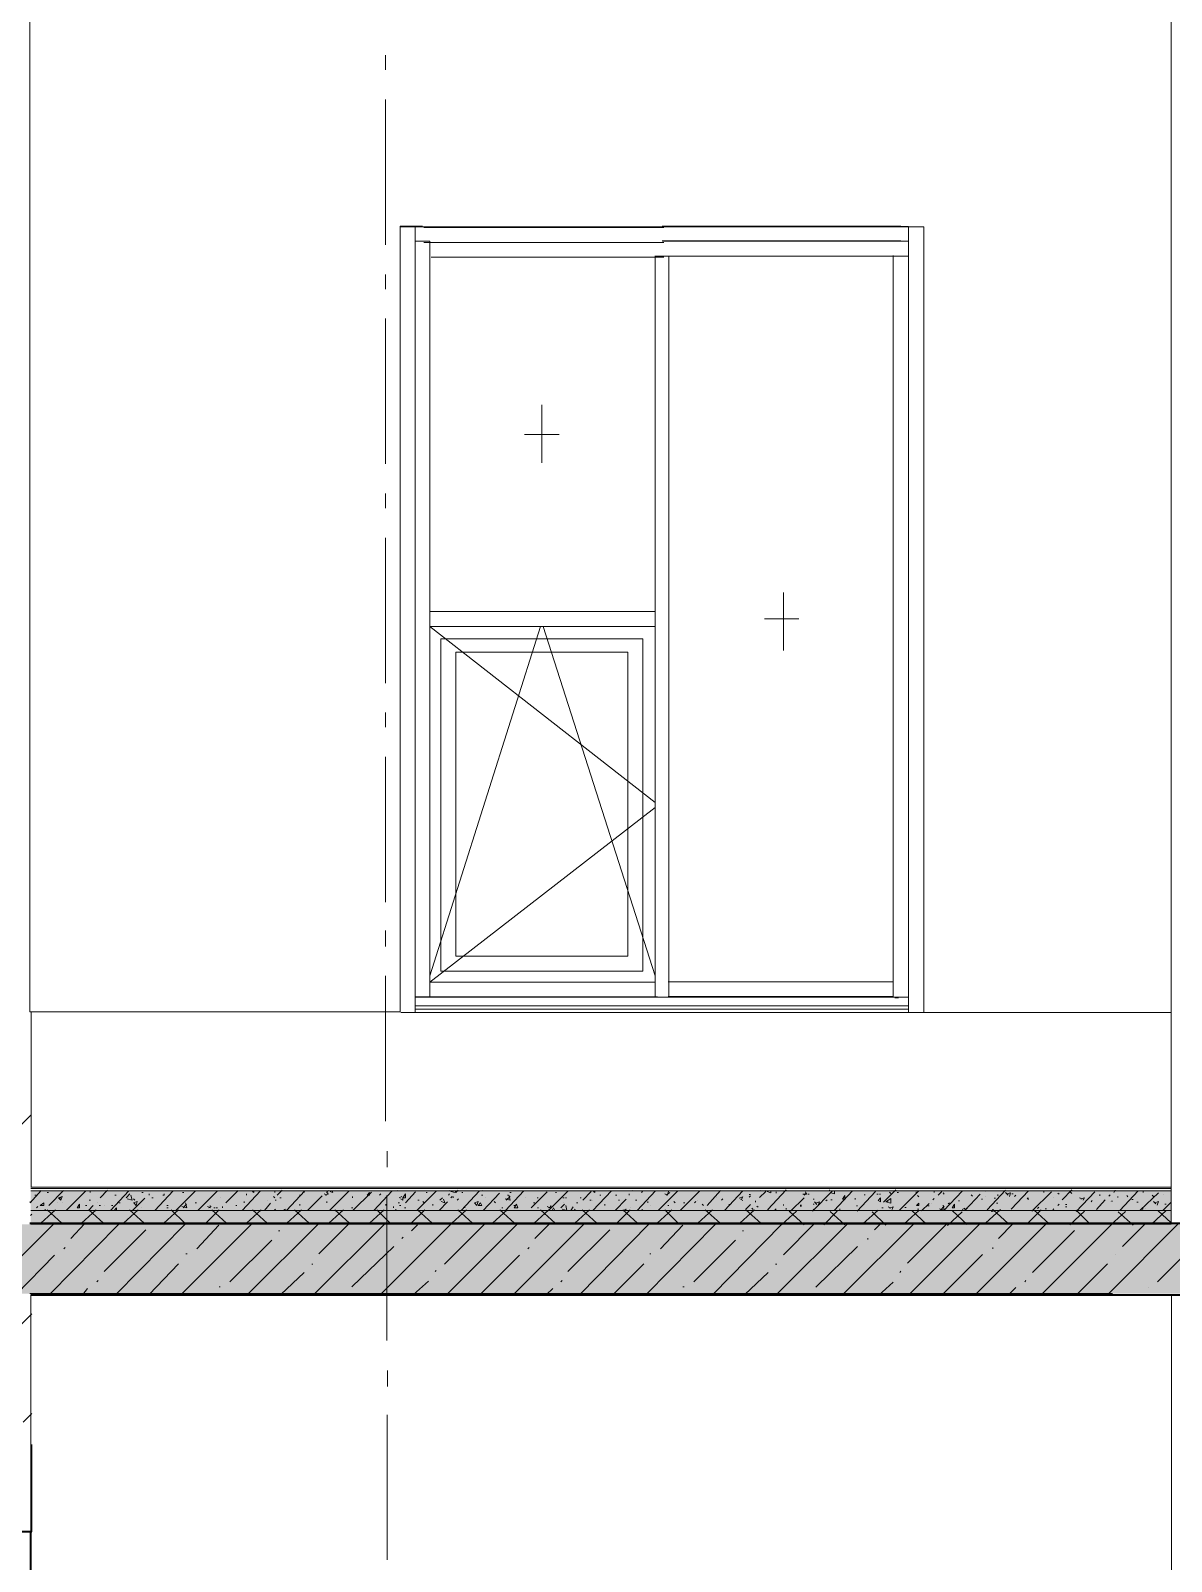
# Model space of a CAD drawing. Header units: millimetres. Extents: x -135211 to 49383, y -8033 to 228499.
# Drawn here: x -66369 to -62445, y 5554 to 10819 of the extents above; entities that cross this region are included whole.
import ezdxf

# ---------------------------------------------------------------- set-up
doc = ezdxf.new("R2010")
doc.units = ezdxf.units.MM
doc.layers.add('PDF _Геометрия', color=7, linetype='Continuous', true_color=0x1d1d1d)
doc.layers.add('PDF _Сплошная заливка', color=7, linetype='Continuous', true_color=0xffffff)

msp = doc.modelspace()

# ---------------------------------------------------------------- hatches: boundary and pattern name
at = {"layer": 'PDF _Сплошная заливка', "transparency": 33554559}
h = msp.add_hatch(color=256, dxfattribs=at)
h.paths.add_polyline_path([(-90915, 6475.5), (-90915, 6713.8), (-103545.3, 6713.8), (-103545.3, 6475.5)])
h.paths.add_polyline_path([(-5796.5, 6475.5), (-5796.5, 6713.8), (-26352.2, 6713.8), (-26352.2, 6475.5)])
h.paths.add_polyline_path([(-26398.8, 6475.5), (-26398.8, 6713.8), (-50899.8, 6713.8), (-50899.8, 6475.5)])
h.paths.add_polyline_path([(-50950.6, 6475.5), (-50950.6, 6713.8), (-77648.6, 6713.8), (-77648.6, 6475.5)])
h.paths.add_polyline_path([(-79718.6, 6475.5), (-79718.6, 6713.8), (-80167.3, 6713.8), (-80167.3, 6475.5)])
h.paths.add_polyline_path([(-80366.2, 6475.5), (-80366.2, 6713.8), (-82698.6, 6713.8), (-82698.6, 6475.5)])
h.paths.add_polyline_path([(-82897.6, 6475.5), (-82897.6, 6713.8), (-83397.1, 6713.8), (-83397.1, 6475.5)])

# ---------------------------------------------------------------- linework, layer by layer
at = {"layer": 'PDF _Геометрия', "color": 7, "lineweight": 9}
for points in [[(-62445, 11540.1), (-62445, 7209.7), (-62445, 7442.4), (-63295.9, 7442.4), (-62445, 7442.4), (-62445, 10960.1), (-66369.1, 10960.1), (-62445, 10960.1)], [(-62445, 11133.8), (-62445, 6714.4), (-66369.1, 6714.4)], [(-66371.7, 10962.5), (-66371.7, 7444.9), (-65097.5, 7444.9), (-65097.5, 10145.6), (-65046.7, 10145.6), (-65046.7, 10069.4), (-65046.7, 10094.8), (-64995.9, 10094.8), (-64995.9, 10069.4), (-64995.9, 8795.2), (-64995.9, 7495.7), (-65046.7, 7495.7), (-65038.3, 7495.7)], [(-62445, 10592), (-62445, 10892.4)], [(-65148.3, 10683.2), (-65148.3, 10734)], [(-65148.3, 10082.1), (-65148.3, 10581.6)], [(-65097.5, 10145.6), (-65097.5, 10069.4), (-65097.5, 8795.2), (-65097.5, 7521.1), (-65097.5, 7444.9), (-66371.7, 7444.9)], [(-65095.3, 10143.3), (-63296.1, 10143.3), (-63296.1, 7442.4), (-63296.1, 7518.8), (-63296.1, 8793.1), (-63296.1, 10066.9), (-63296.1, 10143.3), (-63346.7, 10143.3)], [(-65021.3, 10094.8), (-65046.7, 10094.8), (-65046.7, 10145.6), (-65021.3, 10145.6)], [(-64191, 10141.1), (-65016.7, 10141.1)], [(-63375.1, 10145.7), (-64196.3, 10145.7)], [(-63374, 10144.9), (-63348.7, 10144.9), (-63348.7, 10094.3), (-63374, 10094.3)], [(-63348.7, 7444.4), (-63348.7, 7520.7), (-63348.7, 8794.9), (-63348.7, 10069), (-63348.7, 10144.9)], [(-65046.7, 7444.9), (-65046.7, 7521.1), (-65046.7, 8795.2), (-65046.7, 10069.4), (-65046.7, 8795.2), (-65046.7, 7495.7)], [(-65016.7, 10090.3), (-64191, 10090.3), (-64991.3, 10090.3)], [(-64995.9, 10044), (-64995.9, 10094.8)], [(-63375.1, 10095.2), (-64196.3, 10095.2)], [(-64195.2, 10094.3), (-63348.7, 10094.3), (-63348.7, 10043.3), (-64195.2, 10043.3)], [(-63399.7, 10043.3), (-63348.7, 10043.3), (-63348.7, 8794.9), (-63348.7, 7495), (-65046.3, 7495)], [(-64191, 10039.5), (-64991.3, 10039.5)], [(-64221.3, 10044), (-64221.3, 8795.2), (-64221.3, 7495.7), (-64212.8, 7495.7)], [(-64220.1, 10043), (-64173.5, 10043), (-64173.5, 8794), (-64173.5, 7494.2), (-64173.5, 7545.1)], [(-64176.1, 7547.9), (-63401.4, 7547.9), (-63401.4, 7497), (-64176.1, 7497), (-63401.4, 7497), (-63401.4, 8796.3), (-63401.4, 10045.1)], [(-65148.3, 9929.7), (-65148.3, 9980.5)], [(-65148.3, 9328.6), (-65148.3, 9828.1)], [(-64610.7, 9531.8), (-64610.7, 9332.8)], [(-64551.5, 9430.2), (-64670, 9430.2)], [(-65148.3, 9176.2), (-65148.3, 9227)], [(-65148.3, 8575.1), (-65148.3, 9074.6)], [(-66369.1, 6828.5), (-62445, 6828.5), (-62445, 6836.8), (-62445, 6841.1), (-62445, 8941)], [(-63778.7, 8886.4), (-63778.7, 8687)], [(-63726, 8795.4), (-63844.5, 8795.4)], [(-64995.9, 8769.8), (-64221.3, 8164.5)], [(-64615, 8769.8), (-64995.9, 7567.6)], [(-64221.3, 7567.6), (-64606.5, 8769.8)], [(-65148.3, 8422.7), (-65148.3, 8473.5)], [(-65148.3, 7821.6), (-65148.3, 8321.1)], [(-64995.9, 7546.5), (-64221.3, 7546.5), (-64221.3, 7495.7), (-64995.9, 7495.7), (-64995.9, 7546.5), (-64221.3, 8147.5)], [(-65148.3, 7669.2), (-65148.3, 7724.2)], [(-65148.3, 7068.1), (-65148.3, 7567.6)], [(-64221.3, 7495.7), (-64995.9, 7495.7), (-65008.6, 7495.7)], [(-64220.1, 7494.2), (-64173.5, 7494.2), (-64182, 7494.2)], [(-63399.7, 7495), (-63348.7, 7495), (-63357.3, 7495)], [(-63383.8, 7492.1), (-63396.7, 7492.1)], [(-66368.1, 7441.6), (-66368.1, 6840.3)], [(-63296.1, 7442.4), (-65095.3, 7442.4)], [(-63348.7, 7453), (-65046.3, 7453)], [(-65143.3, 6910.5), (-65143.3, 6965.6)], [(-62445, 6841.1), (-66369.1, 6841.1)], [(-62445, 6836.8), (-66369.1, 6836.8)], [(-65143.5, 6313.9), (-65143.5, 6813.2)], [(-62445, 6714.4), (-62445, 6760.8), (-62445, 6828.5)], [(-62445, 6760.8), (-66369.1, 6760.8)], [(-62646.8, 6475.8), (-66371.8, 6475.8)], [(-61842.8, 3339.5), (-61842.8, 6472.2), (-61842.8, 3339.5), (-62444.2, 3339.5), (-62444.2, 6472.2), (-62444.2, 3339.5), (-66368.4, 3339.5), (-66368.4, 6472.2)], [(-65142.1, 6155.9), (-65142.1, 6210.8)], [(-65142.4, 5559.3), (-65142.4, 6058.8)], [(-66365.1, 5956.4), (-66365.1, 5655.8), (-66614.7, 5655.8), (-66614.7, 5956.4)]]:
    msp.add_lwpolyline(points, dxfattribs=at)
for points in [[(-64995.9, 8820.6), (-64221.3, 8820.6), (-64221.3, 8769.8), (-64995.9, 8769.8)], [(-64263.6, 8727.5), (-64957.8, 8727.5), (-64957.8, 7584.6), (-64263.6, 7584.6)], [(-64957.8, 8727.5), (-64263.6, 8727.5), (-64263.6, 7584.6), (-64957.8, 7584.6)], [(-64907, 8680.9), (-64907, 7635.3), (-64314.4, 7635.3), (-64314.4, 8680.9)], [(-64314.4, 8680.9), (-64314.4, 7635.3), (-64907, 7635.3), (-64907, 8680.9)], [(-63348.7, 7465.4), (-65046.3, 7465.4)], [(-65046.3, 7465.4), (-63348.7, 7465.4)]]:
    msp.add_lwpolyline(points, close=True, dxfattribs=at)
at = {"layer": 'PDF _Геометрия', "lineweight": 9}
for points in [[(-66618.3, 6840.3), (-66368.1, 7090)], [(-66370.9, 6791.9), (-66370.9, 6787.7), (-66332.6, 6830.2)], [(-66354.6, 6814), (-66350.4, 6814)], [(-66312.5, 6822.8), (-66308.3, 6822.8)], [(-66306.7, 6778.9), (-66256.1, 6829.9)], [(-66273.9, 6805.2), (-66261.2, 6809.5)], [(-66273.5, 6804.9), (-66265, 6796.4), (-66260.8, 6809.2)], [(-66269.7, 6805.2), (-66265.4, 6805.2)], [(-66246.8, 6761.3), (-66179.2, 6828.9)], [(-66167.7, 6796.4), (-66163.5, 6796.4)], [(-66164.3, 6827), (-66164.3, 6822.8)], [(-66129.9, 6805.2), (-66104.4, 6830.7)], [(-66094.6, 6761.3), (-66031.3, 6828.9)], [(-66079.3, 6814), (-66075.1, 6814)], [(-66041.1, 6805.2), (-66028.4, 6817.9)], [(-66036.8, 6800.7), (-66019.8, 6796.4), (-66024.1, 6813.4)], [(-66018.5, 6761.3), (-65976, 6803.8)], [(-66015.6, 6800.7), (-66011.3, 6796.4)], [(-66015.2, 6787.7), (-66002.4, 6791.9)], [(-66014.7, 6787.4), (-66006.6, 6778.9), (-66002.4, 6791.6)], [(-65986.8, 6822.8), (-65982.5, 6822.8)], [(-65961.2, 6814), (-65961.2, 6818.2)], [(-65952.3, 6805.2), (-65948, 6805.2)], [(-65942, 6761.3), (-65878.7, 6828.9)], [(-65914.5, 6814), (-65910.3, 6814), (-65910.3, 6818.2)], [(-65870.2, 6761.3), (-65802.6, 6828.9)], [(-65847, 6822.8), (-65842.8, 6822.8)], [(-65794.1, 6761.3), (-65726.5, 6828.9)], [(-65715.2, 6805.2), (-65715.2, 6805.2)], [(-65697.7, 6787.7), (-65655.2, 6830.2)], [(-65641.9, 6761.3), (-65578.1, 6828.9)], [(-65634.4, 6791.9), (-65634.4, 6787.7)], [(-65626.5, 6814), (-65626.5, 6818.2)], [(-65605.7, 6827), (-65601.5, 6822.8), (-65601.5, 6827)], [(-65554.1, 6796.4), (-65554.1, 6796.4)], [(-65533.4, 6809.5), (-65529.1, 6805.2)], [(-65529.7, 6822.8), (-65529.7, 6827)], [(-65528.6, 6796.4), (-65524.4, 6796.4)], [(-65520.7, 6814), (-65503.7, 6831)], [(-65511.7, 6805.2), (-65507.9, 6805.2)], [(-65489.2, 6761.3), (-65425.9, 6828.9)], [(-65444.7, 6814), (-65440.4, 6814)], [(-65427.8, 6827), (-65427.8, 6822.8)], [(-65417.4, 6761.3), (-65366.4, 6811.9)], [(-65359.7, 6818.2), (-65351.2, 6814), (-65347, 6822.5)], [(-65355.9, 6814), (-65343.1, 6818.2)], [(-65351.7, 6822.8), (-65347.5, 6827)], [(-65350.5, 6787.7), (-65350.5, 6791.9)], [(-65343.4, 6831.5), (-65343.4, 6831.5)], [(-65341.3, 6761.3), (-65273.3, 6828.9)], [(-65339, 6827), (-65330.5, 6822.8), (-65330.5, 6827)], [(-65326.3, 6822.8), (-65326.3, 6822.8)], [(-65262.3, 6805.2), (-65262.3, 6809.5)], [(-65260.9, 6761.3), (-65197.2, 6824.7)], [(-65188.7, 6761.3), (-65125.3, 6828.9)], [(-65169.4, 6814), (-65165.1, 6818.2)], [(-65106.4, 6831.5), (-65106.4, 6831.5)], [(-65101.3, 6805.2), (-65092.8, 6809.5)], [(-65096.9, 6800.7), (-65088.4, 6796.4), (-65088.4, 6804.9)], [(-65079.8, 6787.7), (-65045.8, 6825.9)], [(-65040.7, 6761.3), (-64972.7, 6828.9)], [(-65037.4, 6796.4), (-65033.2, 6796.4)], [(-65020.3, 6791.9), (-65016, 6787.7)], [(-65009, 6822.8), (-65004.7, 6822.8)], [(-64964.2, 6761.3), (-64934.9, 6791.1)], [(-64961.4, 6796.4), (-64952.9, 6804.9)], [(-64957, 6791.9), (-64944.2, 6787.7), (-64948.5, 6800.4)], [(-64932.3, 6814), (-64928.1, 6818.2)], [(-64928.8, 6831.5), (-64928.8, 6831.5)], [(-64924, 6827), (-64907.4, 6822.8), (-64907.4, 6827)], [(-64923.7, 6805.2), (-64919.4, 6809.5)], [(-64915.5, 6822.8), (-64915.5, 6822.8)], [(-64915.2, 6809.5), (-64915.2, 6805.2)], [(-64907, 6822.8), (-64898.9, 6831.2)], [(-64901.9, 6796.4), (-64897.6, 6800.7)], [(-64888.1, 6761.3), (-64824.7, 6828.9)], [(-64886.2, 6822.8), (-64882, 6822.8)], [(-64842.6, 6787.7), (-64829.9, 6791.9)], [(-64842.1, 6787.4), (-64834, 6778.9), (-64829.7, 6791.6)], [(-64818.1, 6814), (-64813.8, 6814)], [(-64814.2, 6831.5), (-64814.2, 6831.5)], [(-64812, 6761.3), (-64756.7, 6820.4)], [(-64805.2, 6805.2), (-64805.2, 6805.2)], [(-64774.6, 6791.9), (-64770.4, 6787.7)], [(-64737, 6800.7), (-64720, 6796.4), (-64724.3, 6813.4)], [(-64735.9, 6761.3), (-64672.1, 6828.9)], [(-64732.8, 6796.4), (-64720, 6809.2)], [(-64729.3, 6814), (-64725, 6814)], [(-64721, 6822.8), (-64716.7, 6822.8)], [(-64665.4, 6805.2), (-64665.4, 6805.2)], [(-64647.2, 6770.1), (-64592, 6824.9)], [(-64627.1, 6805.2), (-64622.9, 6805.2)], [(-64587.5, 6761.3), (-64519.9, 6828.9)], [(-64564.2, 6822.8), (-64560, 6822.8)], [(-64538.3, 6805.2), (-64534.1, 6805.2)], [(-64529.8, 6805.2), (-64525.6, 6805.2)], [(-64479.3, 6805.2), (-64475, 6805.2)], [(-64470.1, 6796.4), (-64440.8, 6826.2)], [(-64445.1, 6796.4), (-64440.8, 6796.4)], [(-64436.6, 6796.4), (-64436.6, 6796.4)], [(-64435.3, 6761.3), (-64371.5, 6828.9)], [(-64433, 6827), (-64428.7, 6822.8), (-64428.7, 6827)], [(-64411.5, 6814), (-64407.3, 6814)], [(-64358.8, 6761.3), (-64321, 6799.6)], [(-64356.7, 6814), (-64352.5, 6814)], [(-64347.3, 6796.4), (-64343.1, 6796.4)], [(-64310, 6814), (-64310, 6818.2)], [(-64298.1, 6831.5), (-64298.1, 6831.5)], [(-64288.3, 6796.4), (-64284, 6796.4)], [(-64282.7, 6761.3), (-64219.4, 6828.9)], [(-64268.2, 6822.8), (-64263.9, 6827)], [(-64245.6, 6791.9), (-64245.6, 6787.7)], [(-64210.8, 6761.3), (-64143.2, 6828.9)], [(-64187.2, 6818.2), (-64178.7, 6814), (-64174.5, 6826.7)], [(-64183, 6814), (-64170.2, 6822.5)], [(-64183, 6814), (-64183, 6814)], [(-64156.7, 6791.9), (-64152.5, 6787.7)], [(-64134.7, 6761.3), (-64066.7, 6828.9)], [(-64084.9, 6787.7), (-64080.7, 6791.9)], [(-64076.7, 6796.4), (-64076.7, 6796.4)], [(-64042.2, 6778.9), (-63995.4, 6829.9)], [(-64009.4, 6805.2), (-64009.4, 6805.2)], [(-63992.1, 6796.4), (-63987.9, 6800.7)], [(-63982.1, 6761.3), (-63918.8, 6828.9)], [(-63931.8, 6804.1), (-63919, 6808.4), (-63923.3, 6799.9)], [(-63927.6, 6799.9), (-63919, 6795.6)], [(-63897, 6815.7), (-63892.7, 6815.7)], [(-63897, 6807.1), (-63892.7, 6811.4)], [(-63875.2, 6789.6), (-63875.2, 6793.9)], [(-63861.4, 6805.6), (-63840.1, 6826.5)], [(-63857.6, 6831.6), (-63857.6, 6831.6)], [(-63840.1, 6830.7), (-63840.1, 6830.7)], [(-63835.3, 6826), (-63822.5, 6821.7), (-63822.5, 6826)], [(-63833.4, 6764.9), (-63769.9, 6832.7)], [(-63805, 6821.2), (-63805, 6825.5)], [(-63754.9, 6758.6), (-63708.5, 6805.1)], [(-63712.5, 6817.3), (-63699.7, 6817.3), (-63704, 6825.8)], [(-63708.2, 6813.4), (-63699.7, 6821.5)], [(-63695.2, 6817.1), (-63690.9, 6817.1)], [(-63679.8, 6759.3), (-63612, 6827.2)], [(-63677.6, 6799.6), (-63673.4, 6799.6)], [(-63673.1, 6790.8), (-63664.6, 6782.3)], [(-63633.8, 6793.9), (-63629.5, 6798.1)], [(-63620.7, 6827.4), (-63620.7, 6831.7)], [(-63616.2, 6797.3), (-63612, 6797.3)], [(-63616, 6822.3), (-63603.2, 6818.5), (-63603.2, 6826.6)], [(-63605.4, 6761.2), (-63541.8, 6828.8)], [(-63568.1, 6813.1), (-63568.1, 6813.1)], [(-63533, 6799.1), (-63533, 6803)], [(-63526.1, 6758.4), (-63462.8, 6826)], [(-63502.2, 6814.7), (-63497.9, 6814.7)], [(-63458.3, 6817.3), (-63454, 6817.3)], [(-63449.5, 6817.2), (-63445.3, 6817.2)], [(-63435, 6789.8), (-63392.6, 6832.2)], [(-63414.4, 6824.3), (-63410.2, 6820)], [(-63388.1, 6823.5), (-63383.8, 6823.5)], [(-63381.4, 6761.6), (-63313.6, 6829.3)], [(-63322.4, 6825.2), (-63322.4, 6821.3)], [(-63317.9, 6812.6), (-63313.6, 6808.3)], [(-63265.3, 6797.8), (-63261, 6802.1)], [(-63247.6, 6813.8), (-63234.7, 6826.7)], [(-63230.2, 6821.9), (-63225.9, 6817.6)], [(-63228.1, 6760.7), (-63164.5, 6828.1)], [(-63177.6, 6794.7), (-63173.3, 6794.7)], [(-63153.8, 6762.7), (-63103.1, 6817.7)], [(-63133.7, 6814.5), (-63129.4, 6810.2)], [(-63098.6, 6800.5), (-63094.3, 6800.5)], [(-63085.5, 6825.8), (-63085.5, 6825.8)], [(-63085.5, 6808.6), (-63085.5, 6808.6)], [(-63078.6, 6763.8), (-63015.3, 6831.4)], [(-63054.7, 6803.2), (-63050.4, 6803.2)], [(-63041.6, 6815.6), (-63041.6, 6811.3)], [(-63015.2, 6822.8), (-63006.5, 6814.1)], [(-63010.3, 6818.4), (-62997.8, 6822.3), (-63002.1, 6809.8)], [(-62995.4, 6765.2), (-62936.4, 6829)], [(-62993.3, 6818), (-62989, 6818)], [(-62984.5, 6809.3), (-62980.2, 6813.6)], [(-62936.4, 6799.2), (-62940.7, 6803.5), (-62936.4, 6803.5)], [(-62925.2, 6758.5), (-62857.4, 6825.9)], [(-62883.7, 6827.2), (-62883.7, 6822.9)], [(-62848.6, 6804.7), (-62848.6, 6804.7)], [(-62835.4, 6821.1), (-62831.1, 6816.8)], [(-62820.9, 6798.2), (-62787.2, 6831.9)], [(-62791.5, 6823.7), (-62787.2, 6819.4)], [(-62771.8, 6757.3), (-62708.2, 6825.3)], [(-62760.7, 6805.2), (-62752.1, 6801.3), (-62756.4, 6801.3)], [(-62755.9, 6800.9), (-62743.3, 6805.2), (-62747.7, 6796.6)], [(-62721.3, 6791.5), (-62717, 6795.8)], [(-62702.6, 6764.4), (-62673.1, 6798.1)], [(-62690.7, 6815.8), (-62690.7, 6811.9)], [(-62659.9, 6810.3), (-62655.6, 6814.7)], [(-62655.6, 6793.5), (-62655.6, 6793.5)], [(-62651.1, 6793.1), (-62646.8, 6793.1)], [(-62642.4, 6822.6), (-62638, 6830.8)], [(-62629.3, 6805.3), (-62629.3, 6809.6)], [(-62622.4, 6760.7), (-62559.1, 6828.3)], [(-62598.5, 6812.4), (-62594.2, 6808.5)], [(-62581, 6799.1), (-62576.6, 6799.1)], [(-62552.2, 6762.1), (-62488.9, 6821.6)], [(-62541.5, 6823.2), (-62541.5, 6827.6)], [(-62510.8, 6813.6), (-62506.4, 6809.2)], [(-62506.3, 6792.4), (-62497.7, 6783.7)], [(-62501.5, 6787.7), (-62488.9, 6792.1), (-62493.2, 6779.5)], [(-62471.3, 6816.5), (-62471.3, 6816.5)], [(-66369.4, 6743.8), (-66365.1, 6748)], [(-66349.3, 6770.1), (-66345, 6774.4)], [(-66334.2, 6717.5), (-66283.6, 6763.8)], [(-66331.9, 6761.3), (-66327.6, 6761.3)], [(-66319.1, 6761.3), (-66319.1, 6765.6)], [(-66262.3, 6717.5), (-66312.9, 6763.8)], [(-66289.3, 6761.3), (-66289.3, 6761.3)], [(-66277.4, 6787.7), (-66277.4, 6787.7)], [(-66260.8, 6787.7), (-66260.8, 6787.7)], [(-66242.6, 6761.3), (-66242.6, 6761.3)], [(-66221.7, 6761.3), (-66217.5, 6761.3)], [(-66194.7, 6717.5), (-66143.6, 6763.8)], [(-66170.7, 6761.3), (-66153.7, 6778.3)], [(-66118.5, 6717.5), (-66169.1, 6763.8)], [(-66138, 6787.7), (-66138, 6787.7)], [(-66133.3, 6778.9), (-66129.1, 6778.9)], [(-66116.3, 6778.9), (-66116.3, 6778.9)], [(-66090.8, 6778.9), (-66086.5, 6778.9)], [(-66081.9, 6761.3), (-66073.4, 6769.8), (-66073.4, 6761.3)], [(-66066.1, 6787.7), (-66061.9, 6787.7)], [(-66050.4, 6717.5), (-65999.8, 6763.8)], [(-65978.5, 6717.5), (-66029.6, 6763.8)], [(-65989.2, 6770.1), (-65989.2, 6770.1)], [(-65984.5, 6761.3), (-65980.3, 6761.3)], [(-65910.9, 6717.5), (-65860.3, 6763.8)], [(-65900.4, 6778.9), (-65896.1, 6778.9)], [(-65900.4, 6770.1), (-65896.1, 6770.1)], [(-65839, 6717.5), (-65885.4, 6763.8)], [(-65849.4, 6774.4), (-65832.3, 6770.1), (-65836.6, 6787.1)], [(-65845.1, 6770.1), (-65832.8, 6782.9)], [(-65803.5, 6787.7), (-65799.3, 6787.7)], [(-65798.3, 6761.3), (-65798.3, 6761.3)], [(-65772.8, 6761.3), (-65768.5, 6761.3)], [(-65767.1, 6717.5), (-65720.3, 6763.8)], [(-65760.5, 6774.4), (-65752, 6770.1), (-65752, 6778.6)], [(-65756.3, 6770.1), (-65747.8, 6774.4)], [(-65695.2, 6717.5), (-65745.8, 6763.8)], [(-65739.3, 6770.1), (-65735, 6770.1)], [(-65730.8, 6770.1), (-65726.9, 6770.1)], [(-65709.5, 6770.1), (-65709.5, 6774.4)], [(-65663.6, 6778.9), (-65659.4, 6778.9)], [(-65627.2, 6717.5), (-65576.5, 6763.8)], [(-65555.3, 6717.5), (-65606.3, 6763.8)], [(-65565.3, 6761.3), (-65544.1, 6786.8)], [(-65531.7, 6761.3), (-65527.5, 6765.6)], [(-65502, 6761.3), (-65493.5, 6765.6), (-65493.5, 6761.3)], [(-65487.6, 6717.5), (-65437, 6763.8)], [(-65411.5, 6717.5), (-65462.1, 6763.8)], [(-65443.5, 6778.9), (-65443.5, 6783.1)], [(-65343.8, 6717.5), (-65292.8, 6763.8)], [(-65271.9, 6717.5), (-65322.6, 6763.8)], [(-65265.3, 6770.1), (-65261, 6770.1)], [(-65203.9, 6717.5), (-65153.3, 6763.8)], [(-65132, 6717.5), (-65178.8, 6763.8)], [(-65147.2, 6778.9), (-65147.2, 6783.1)], [(-65121.2, 6774.4), (-65121.2, 6770.1)], [(-65112.6, 6761.3), (-65112.6, 6765.6)], [(-65104.9, 6787.7), (-65100.6, 6787.7)], [(-65100.5, 6778.9), (-65096.2, 6778.9)], [(-65083.4, 6770.1), (-65079.1, 6770.1)], [(-65060.1, 6717.5), (-65013.7, 6763.8)], [(-64988.2, 6717.5), (-65038.8, 6763.8)], [(-64986.1, 6778.9), (-64986.1, 6783.1)], [(-64920.6, 6717.5), (-64869.5, 6763.8)], [(-64848.7, 6717.5), (-64899.3, 6763.8)], [(-64875.9, 6774.4), (-64875.9, 6770.1)], [(-64780.6, 6717.5), (-64730, 6763.8)], [(-64704.5, 6717.5), (-64755.5, 6763.8)], [(-64748.8, 6770.1), (-64744.6, 6770.1)], [(-64718.9, 6761.3), (-64718.9, 6761.3)], [(-64706.9, 6778.9), (-64702.7, 6778.9)], [(-64639.5, 6787.7), (-64635.3, 6787.7)], [(-64636.8, 6717.5), (-64586.2, 6763.8)], [(-64626, 6770.1), (-64621.7, 6770.1)], [(-64564.9, 6717.5), (-64615.5, 6763.8)], [(-64592, 6774.4), (-64583.5, 6770.1), (-64579.6, 6778.6)], [(-64588.1, 6770.1), (-64575.4, 6774.4)], [(-64574.8, 6761.3), (-64570.5, 6769.8), (-64566.3, 6761.3)], [(-64545.6, 6770.1), (-64532.9, 6782.9)], [(-64541.2, 6765.6), (-64524.2, 6761.3), (-64528.4, 6778.3)], [(-64537.5, 6787.7), (-64537.5, 6787.7)], [(-64511.4, 6761.3), (-64502.9, 6774.1)], [(-64498.7, 6765.6), (-64494.4, 6761.3)], [(-64497.3, 6717.5), (-64446.2, 6763.8)], [(-64491.2, 6787.7), (-64486.9, 6787.7)], [(-64421.1, 6717.5), (-64471.8, 6763.8)], [(-64393.7, 6783.1), (-64393.7, 6778.9)], [(-64353.1, 6717.5), (-64306.7, 6763.8)], [(-64346.5, 6761.3), (-64346.5, 6761.3)], [(-64281.2, 6717.5), (-64332.2, 6763.8)], [(-64329.5, 6761.3), (-64321, 6765.6), (-64325.2, 6761.3)], [(-64304.2, 6770.1), (-64304.2, 6770.1)], [(-64265.7, 6761.3), (-64265.7, 6765.6)], [(-64236.8, 6778.9), (-64236.8, 6778.9)], [(-64213.5, 6717.5), (-64162.9, 6763.8)], [(-64141.6, 6717.5), (-64188, 6763.8)], [(-64177.7, 6778.9), (-64173.5, 6778.9)], [(-64122.7, 6787.7), (-64118.5, 6787.7)], [(-64074, 6717.5), (-64023, 6763.8)], [(-64059.2, 6783.1), (-64054.9, 6778.9)], [(-64050.1, 6761.3), (-64050.1, 6761.3)], [(-63997.4, 6717.5), (-64048.5, 6763.8)], [(-63966.1, 6783.1), (-63966.1, 6778.9)], [(-63929.8, 6717.5), (-63879.2, 6763.8)], [(-63909.7, 6765), (-63892.7, 6782.1)], [(-63857.6, 6717.2), (-63908.3, 6763.6)], [(-63888.2, 6769), (-63884, 6764.8)], [(-63870.7, 6776.6), (-63866.4, 6772.3)], [(-63835.6, 6762.8), (-63831.3, 6762.8)], [(-63809.2, 6762.1), (-63805, 6766.3)], [(-63785.5, 6712.9), (-63734.8, 6759.3)], [(-63778.7, 6782.2), (-63778.7, 6778)], [(-63769.9, 6769.2), (-63769.9, 6764.9)], [(-63708.5, 6711.7), (-63759.2, 6758.6)], [(-63721.5, 6779.8), (-63717.2, 6779.8)], [(-63721.5, 6775.9), (-63717.2, 6775.9)], [(-63677.6, 6782.5), (-63673.4, 6782.5)], [(-63677.6, 6765.9), (-63673.4, 6761.6)], [(-63668.6, 6786.4), (-63655.8, 6790.6), (-63660.1, 6777.8)], [(-63641, 6712), (-63594.4, 6758.9)], [(-63568.1, 6711.4), (-63618.9, 6757.9)], [(-63585.6, 6766.9), (-63585.6, 6762.6)], [(-63528.5, 6777.6), (-63524.2, 6777.6)], [(-63505, 6715.9), (-63454, 6762.1)], [(-63427.7, 6710.7), (-63474.4, 6756.9)], [(-63440.8, 6769.9), (-63436.5, 6769.9)], [(-63423.2, 6790.6), (-63418.9, 6790.6)], [(-63418.7, 6773.3), (-63410.2, 6769.1)], [(-63414.2, 6768.9), (-63401.4, 6773.2), (-63405.7, 6764.6)], [(-63364.2, 6714.8), (-63313.6, 6761.6)], [(-63361.8, 6771.7), (-63357.5, 6771.7)], [(-63287.3, 6714), (-63337.9, 6760.8)], [(-63317.9, 6765.9), (-63313.6, 6765.9)], [(-63303.9, 6760.3), (-63278.5, 6785.6)], [(-63282.8, 6777.4), (-63278.5, 6777.4)], [(-63269.8, 6785.5), (-63269.8, 6785.5)], [(-63242.6, 6766.9), (-63225.9, 6762.6), (-63230.2, 6779.8)], [(-63238.8, 6762.6), (-63225.9, 6775.5)], [(-63215.2, 6710), (-63164.5, 6756.4)], [(-63212.6, 6783.5), (-63208.4, 6787.3)], [(-63146.9, 6713.2), (-63197.7, 6760.1)], [(-63164.3, 6764.4), (-63155.7, 6768.7), (-63155.7, 6764.4)], [(-63151.2, 6768.7), (-63146.9, 6768.7)], [(-63083.7, 6717.8), (-63032.9, 6764.3)], [(-63063.5, 6756.8), (-63059.2, 6765.4), (-63059.2, 6756.8)], [(-63006.5, 6716.8), (-63057.4, 6763.3)], [(-63045.9, 6785.9), (-63041.6, 6785.9)], [(-62939.1, 6717.2), (-62892.5, 6763.8)], [(-62866.2, 6716.2), (-62917.1, 6762.8)], [(-62905.6, 6768.1), (-62901.3, 6772.4)], [(-62879.3, 6767.2), (-62874.9, 6767.2)], [(-62852.9, 6762.4), (-62848.6, 6766.3)], [(-62835.4, 6778.4), (-62831.1, 6782.7)], [(-62809.1, 6781.8), (-62804.7, 6781.8)], [(-62809.1, 6773.2), (-62804.7, 6773.2)], [(-62794.3, 6711.9), (-62743.3, 6758.6)], [(-62725.8, 6715.4), (-62772.5, 6762.1)], [(-62690.7, 6782.1), (-62690.7, 6782.1)], [(-62653.6, 6711.5), (-62602.9, 6757.8)], [(-62576.6, 6710.3), (-62627.3, 6757.1)], [(-62563.4, 6790.2), (-62559.1, 6790.2)], [(-62545.9, 6764.3), (-62541.5, 6768.2)], [(-62532.8, 6768.3), (-62532.8, 6768.3)], [(-62513.3, 6714.6), (-62462.6, 6761.5)], [(-62445, 6718.3), (-62491.5, 6760.8)], [(-62474.5, 6760.8), (-62445, 6790.3)], [(-62466.9, 6782.8), (-62462.6, 6782.8)], [(-62445, 6769.5), (-62445, 6773.4)], [(-66533.1, 6471.8), (-66291.9, 6713)], [(-66304.7, 6471.8), (-66067.4, 6713)], [(-66231.1, 6664.8), (-66184.2, 6715.5)], [(-66116.7, 6550.8), (-65973, 6694.9)], [(-66075.9, 6471.8), (-65839, 6713)], [(-65851.8, 6471.8), (-65610.6, 6713)], [(-65798.1, 6629.7), (-65721.8, 6710.2)], [(-65623, 6471.8), (-65381.7, 6713)], [(-65516.4, 6691.1), (-65512.1, 6691.1)], [(-65394.6, 6471.8), (-65153.4, 6713)], [(-65378, 6612.2), (-65272.3, 6717.8)], [(-65165.7, 6471.8), (-64924.5, 6713)], [(-65059.3, 6691.1), (-65038.1, 6712.4)], [(-64945.1, 6577.1), (-64809.6, 6712.6)], [(-64937.3, 6471.8), (-64696.1, 6713)], [(-64708.5, 6471.8), (-64467.3, 6713)], [(-64635, 6664.8), (-64584.3, 6715.5)], [(-64521, 6550.8), (-64376.9, 6694.9)], [(-64480.1, 6471.8), (-64243.2, 6713)], [(-64251.3, 6471.8), (-64014.3, 6713)], [(-64202.1, 6629.7), (-64125.8, 6710.2)], [(-64022.9, 6471.8), (-63785.9, 6713)], [(-63920.5, 6691.1), (-63916.3, 6691.1)], [(-63800.7, 6474), (-63559.3, 6715)], [(-63779.2, 6608.9), (-63673.4, 6715.1)], [(-63572.5, 6474.2), (-63331.2, 6715.5)], [(-63466.2, 6694.3), (-63445.3, 6715.3)], [(-63352.4, 6580.4), (-63217.1, 6715.7)], [(-63344.3, 6475), (-63103.1, 6716.2)], [(-63116.1, 6475.1), (-62874.9, 6716.7)], [(-63039.8, 6665.4), (-62989, 6716.3)], [(-62922.3, 6548.1), (-62778.4, 6692)], [(-62887.9, 6475.8), (-62646.8, 6716.9)], [(-62660.2, 6476.2), (-62418.7, 6717.2)], [(-62613, 6636.9), (-62532.8, 6717.1)], [(-66255.1, 6629.7), (-66250.8, 6634)], [(-65683.9, 6515.7), (-65540.1, 6659.4)], [(-65264, 6498.1), (-65120.2, 6637.7)], [(-65092.2, 6664.8), (-65088, 6669.1)], [(-64659.1, 6629.7), (-64654.8, 6634)], [(-64087.8, 6515.7), (-63944.1, 6659.4)], [(-63668.3, 6498), (-63524.2, 6637.8)], [(-63489.1, 6661.8), (-63489.1, 6666.1)], [(-63059.2, 6629.8), (-63059.2, 6634.1)], [(-62492.4, 6516.3), (-62348.5, 6660.2)], [(-66419.1, 6471.8), (-66287.7, 6607.1)], [(-65835.1, 6612.2), (-65830.9, 6612.2)], [(-64822.9, 6471.8), (-64687.6, 6607.1)], [(-64239.6, 6612.2), (-64235.3, 6612.2)], [(-63229.8, 6474.4), (-63094.3, 6609.9)], [(-62638, 6610.8), (-62638, 6610.8)], [(-65961.9, 6471.8), (-65860.3, 6577.7)], [(-65509, 6471.8), (-65428.3, 6547.8)], [(-65402.5, 6577.1), (-65398.3, 6577.1)], [(-64978.1, 6550.8), (-64973.9, 6555)], [(-64365.7, 6471.8), (-64259.8, 6577.7)], [(-63912.7, 6471.8), (-63832.5, 6547.8)], [(-63806.6, 6577.1), (-63802.3, 6577.1)], [(-63379.3, 6547.9), (-63375.1, 6552.1)], [(-62770.4, 6472.3), (-62664.4, 6577.9)], [(-66190.3, 6471.8), (-66173.2, 6493.1)], [(-66141.3, 6515.7), (-66137, 6519.9)], [(-65721.1, 6498.1), (-65716.8, 6498.1)], [(-65051.7, 6471.8), (-65000.9, 6518.3)], [(-64594.5, 6471.8), (-64573.2, 6493.1)], [(-64545.2, 6515.7), (-64540.9, 6519.9)], [(-64125.4, 6498.1), (-64121.2, 6498.1)], [(-63452.3, 6468.3), (-63401.4, 6515)], [(-63001.3, 6474.5), (-62980.2, 6496.1)], [(-62949.4, 6516.1), (-62945.1, 6519.9)], [(-62524, 6496.9), (-62524, 6496.9)], [(-66615.6, 6155.9), (-66365.6, 6405.5)], [(-66395, 6033.1), (-66365.4, 6062.7)]]:
    msp.add_lwpolyline(points, dxfattribs=at)
for points in [[(-65203.4, 6822.5), (-65203.4, 6814), (-65211.9, 6814)], [(-65080, 6817.9), (-65080, 6805.2), (-65088.5, 6805.2)], [(-63568.1, 6813.1), (-63568.1, 6800.2), (-63576.6, 6800.2)], [(-63445.3, 6804.3), (-63445.3, 6791.5), (-63453.8, 6795.8)], [(-63410.2, 6786.2), (-63427.3, 6790.5), (-63410.2, 6802.9)], [(-63261, 6827.4), (-63261, 6823.1)], [(-66324.1, 6787.4), (-66324.1, 6778.9), (-66336.5, 6778.9)], [(-66200.9, 6782.9), (-66200.9, 6770.1), (-66209.4, 6770.1)], [(-66175.8, 6778.9), (-66180.1, 6778.9)], [(-64821.2, 6787.4), (-64817, 6778.9), (-64829.7, 6778.9)], [(-64697.8, 6782.9), (-64693.6, 6770.1), (-64706.3, 6770.1)], [(-63313.6, 6786.9), (-63313.6, 6778.7), (-63322.2, 6778.7)], [(-63190.8, 6782.8), (-63190.8, 6770), (-63199.4, 6770)]]:
    msp.add_lwpolyline(points, close=True, dxfattribs=at)
at = {"layer": 'PDF _Геометрия', "color": 7, "lineweight": 40}
for points in [[(-104046.1, 2746.4), (-50951, 2746.4), (-50951, 3343.3), (-50951, 6475.7), (-50951, 6716.9), (-66371.9, 6716.9)], [(-66367.6, 6471.2), (-62392.4, 6471.2), (-62392.4, 6060.6)], [(-66365.1, 5655.8), (-66614.7, 5655.8)], [(-66368.4, 3339.5), (-66368.4, 5659.3)]]:
    msp.add_lwpolyline(points, dxfattribs=at)
at = {"layer": 'PDF _Сплошная заливка', "lineweight": 5, "transparency": 33554559}
for points in [[(-66369.1, 6828.5), (-62445, 6828.5), (-66369.1, 6760.8), (-62445, 6760.8)], [(-66369.1, 6760.8), (-62445, 6760.8), (-66369.1, 6714.4), (-62445, 6714.4)]]:
    msp.add_solid(points, dxfattribs=at)

doc.saveas('drawing.dxf')
